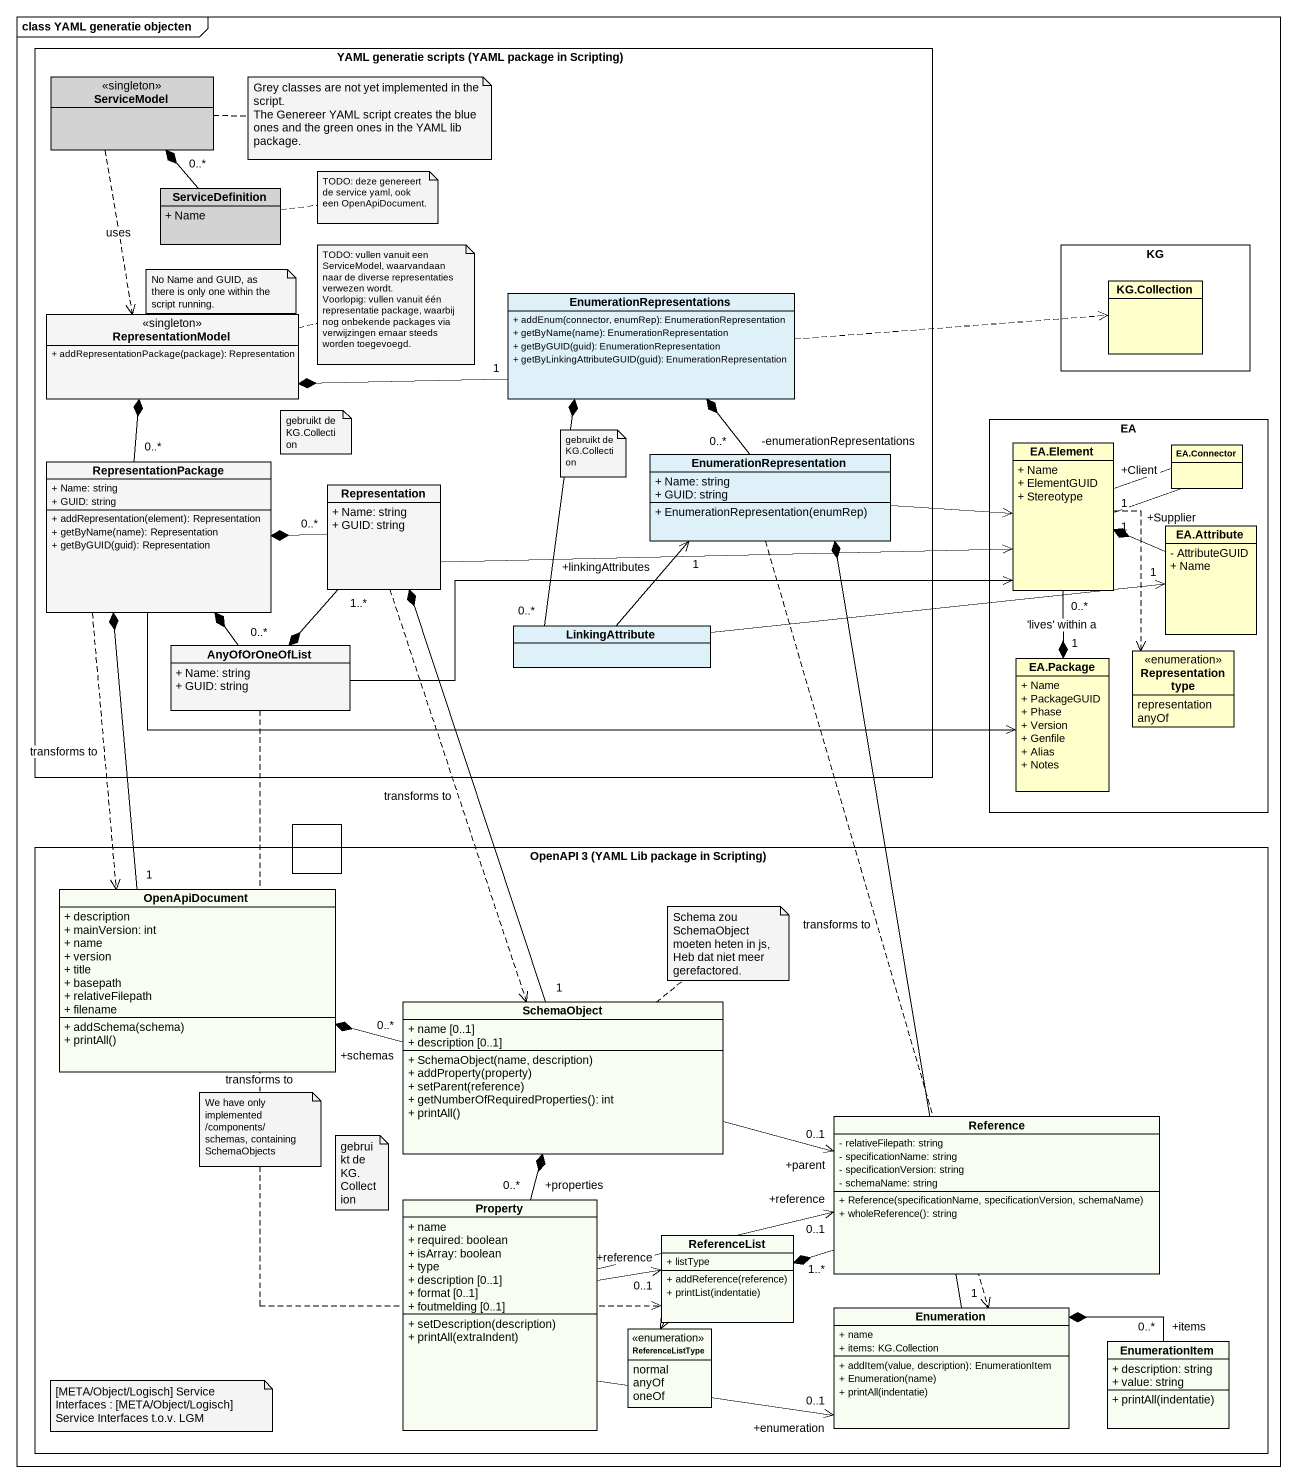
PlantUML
@startuml
mainframe class YAML generatie objecten
allowmixing
hide circle
hide empty members
skinparam classAttributeIconSize 0
rectangle "YAML generatie scripts (YAML package in Scripting)" as YAML_generatie_scripts_YAML {
  class ServiceModel <<singleton>> #D3D3D3
  class ServiceDefinition #D3D3D3 {
    + Name
  }
  class RepresentationModel <<singleton>> #F5F5F5 {
    + addRepresentationPackage(package): Representation
  }
  class EnumerationRepresentations #DEF1F9 {
    + addEnum(connector, enumRep): EnumerationRepresentation
    + getByName(name): EnumerationRepresentation
    + getByGUID(guid): EnumerationRepresentation
    + getByLinkingAttributeGUID(guid): EnumerationRepresentation
  }
  class RepresentationPackage #F5F5F5 {
    + Name: string
    + GUID: string
    + addRepresentation(element): Representation
    + getByName(name): Representation
    + getByGUID(guid): Representation
  }
  class EnumerationRepresentation #DEF1F9 {
    + Name: string
    + GUID: string
    + EnumerationRepresentation(enumRep)
  }
  class Representation #F5F5F5 {
    + Name: string
    + GUID: string
  }
  class AnyOfOrOneOfList #F5F5F5 {
    + Name: string
    + GUID: string
  }
  class LinkingAttribute #DEF1F9
}
rectangle KG {
  class "KG.Collection" as KG_Collection
}
rectangle EA {
  class "EA.Element" as EA_Element {
    + Name
    + ElementGUID
    + Stereotype
  }
  class "EA.Connector" as EA_Connector
  class "EA.Attribute" as EA_Attribute {
    - AttributeGUID
    + Name
  }
  class "EA.Package" as EA_Package {
    + Name
    + PackageGUID
    + Phase
    + Version
    + Genfile
    + Alias
    + Notes
  }
  enum "Representation type" as Representation_type {
    representation
    anyOf
  }
}
rectangle "OpenAPI 3 (YAML Lib package in Scripting)" as OpenAPI_3_YAML_Lib_package {
  class OpenApiDocument #F8FDF3 {
    + description
    + mainVersion: int
    + name
    + version
    + title
    + basepath
    + relativeFilepath
    + filename
    + addSchema(schema)
    + printAll()
  }
  class SchemaObject #F8FDF3 {
    + name [0..1]
    + description [0..1]
    + SchemaObject(name, description)
    + addProperty(property)
    + setParent(reference)
    + getNumberOfRequiredProperties(): int
    + printAll()
  }
  class Reference #F8FDF3 {
    - relativeFilepath: string
    - specificationName: string
    - specificationVersion: string
    - schemaName: string
    + Reference(specificationName, specificationVersion, schemaName)
    + wholeReference(): string
  }
  class Property #F8FDF3 {
    + name
    + required: boolean
    + isArray: boolean
    + type
    + description [0..1]
    + format [0..1]
    + foutmelding [0..1]
    + setDescription(description)
    + printAll(extraIndent)
  }
  class ReferenceList #F8FDF3 {
    + listType
    + addReference(reference)
    + printList(indentatie)
  }
  class Enumeration #F8FDF3 {
    + name
    + items: KG.Collection
    + addItem(value, description): EnumerationItem
    + Enumeration(name)
    + printAll(indentatie)
  }
  enum ReferenceListType #F8FDF3 {
    normal
    anyOf
    oneOf
  }
  class EnumerationItem #F8FDF3 {
    + description: string
    + value: string
    + printAll(indentatie)
  }
}
rectangle " " as rectangle1
ServiceModel ..> RepresentationModel : uses
ServiceDefinition -up-* "0..*" ServiceModel
EnumerationRepresentations .right.> KG_Collection
EnumerationRepresentations "1" -left-* RepresentationModel
RepresentationPackage "0..*" -up-* RepresentationModel
RepresentationPackage -right-> EA_Package
RepresentationPackage ..> OpenApiDocument : transforms to
EnumerationRepresentation "-enumerationRepresentations\n0..*" -up-* EnumerationRepresentations
EnumerationRepresentation -right-> EA_Element
EnumerationRepresentation ..> Enumeration : transforms to
EA_Element "0..*" --* "1" EA_Package : 'lives' within a
EA_Element ..> Representation_type
EA_Connector -left- "+Supplier\n1" EA_Element
EA_Connector -left- "+Client\n1" EA_Element
Representation "0..*" -left-* RepresentationPackage
Representation -right-> EA_Element
Representation "1..*" --* AnyOfOrOneOfList
Representation ..> SchemaObject : transforms to
EA_Attribute -left-* EA_Element
AnyOfOrOneOfList "0..*" -up-* RepresentationPackage
AnyOfOrOneOfList -right-> EA_Element
AnyOfOrOneOfList ..> ReferenceList : transforms to
LinkingAttribute "+linkingAttributes\n0..*" -up-* EnumerationRepresentations
LinkingAttribute -up-> "1" EnumerationRepresentation
LinkingAttribute -right-> "1" EA_Attribute
OpenApiDocument "1" -up-* RepresentationPackage
SchemaObject "1" -up-* Representation
SchemaObject "+schemas\n0..*" -left-* OpenApiDocument
SchemaObject -right-> "+parent\n0..1" Reference
Reference "1..*" -left-* ReferenceList
Property "+properties\n0..*" -up-* SchemaObject
Property -right-> "+reference\n0..1" Reference
Property -right-> "+reference\n0..1" ReferenceList
Property -right-> "+enumeration\n0..1" Enumeration
ReferenceList ..> ReferenceListType
Enumeration "1" -up-* EnumerationRepresentation
EnumerationItem "+items\n0..*" -left-* Enumeration
note right of ServiceModel
  Grey classes are not yet implemented in the script.
  The Genereer YAML script creates the blue ones and the green ones in the YAML lib package.
end note
note right of ServiceDefinition : TODO: deze genereert de service yaml, ook een OpenApiDocument.
note top of RepresentationModel : No Name and GUID, as there is only one within the script running.
note right of RepresentationModel
  TODO: vullen vanuit een ServiceModel, waarvandaan naar de diverse representaties verwezen wordt.
  Voorlopig: vullen vanuit één representatie package, waarbij nog onbekende packages via verwijzingen ernaar steeds worden toegevoegd.
end note
note as N5
  gebruikt de KG.Collection
end note
note as N6
  gebruikt de KG.Collection
end note
note top of SchemaObject : Schema zou SchemaObject moeten heten in js, Heb dat niet meer gerefactored.
note as N8
  We have only implemented /components/schemas, containing SchemaObjects
end note
note as N9
  gebruikt de KG.Collection
end note
note as N10
  [META/Object/Logisch] Service Interfaces : [META/Object/Logisch] Service Interfaces t.o.v. LGM
end note
@enduml
